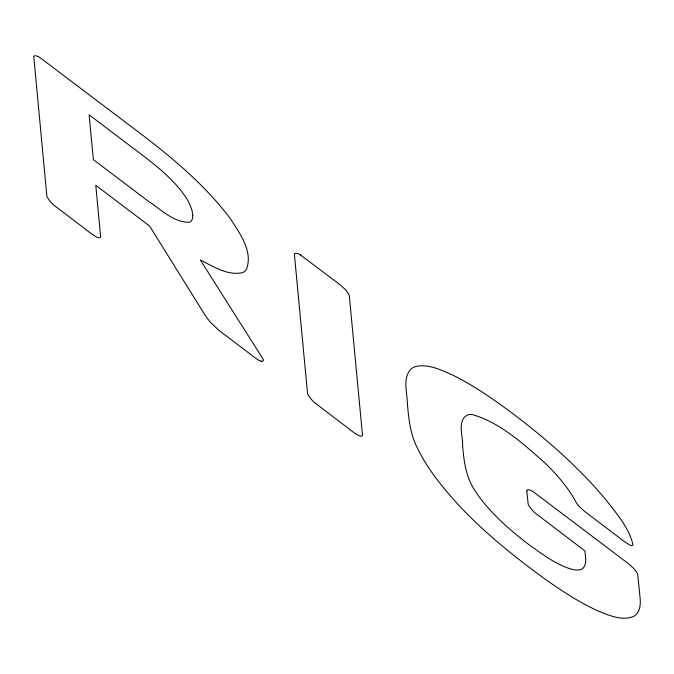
<?xml version="1.0" encoding="UTF-8"?>
<svg xmlns="http://www.w3.org/2000/svg" width="674" height="674" viewBox="0 0 674 674"><rect width="100%" height="100%" fill="white"/><g stroke="black" fill="none" stroke-linecap="round" stroke-linejoin="round"><path stroke-width="1.01" d="M362.46 434.89L349.334 296.004A8.088 2.898 46.4 0 0 348.424 293.771L347.194 291.884A11.584 4.145 46.4 0 0 346.225 290.629A10.927 3.918 46.4 0 0 345.139 289.373L340.176 284.841L300.511 254.983M261.124 361.171L262.877 361.171A6.538 2.342 46.4 0 0 263.349 360.337L263.34 359.908A5.628 2.014 46.4 0 0 263.214 359.309L200.304 259.937C213.127 266.424 227.332 275.776 242.32 272.717A64.502 23.093 46.4 0 0 246.153 269.895C253.71 252.169 239.725 233.187 230.449 218.831C206.134 186.369 174.861 159.915 142.846 135.356L39.791 57.475A13.446 4.819 46.4 0 0 36.059 55.824L34.534 55.816A8.299 2.974 46.4 0 0 33.784 56.608L46.818 195.772A7.658 2.738 46.4 0 0 47.593 197.693L49.429 200.431A13.429 4.811 46.4 0 0 53.743 205.048L92.279 234.434L97.09 237.307A10.927 3.918 46.4 0 0 98.396 237.703A11.584 4.145 46.4 0 0 98.952 237.762L99.819 237.661A8.13 2.907 46.4 0 0 100.586 236.507L95.775 185.274L149.628 226.068L205.182 315.331A39.96 14.306 46.4 0 0 210.136 321.936L218.772 330.235L255.623 358.18A13.194 4.726 46.4 0 0 261.133 361.188M314.463 402.555L354.162 432.818L358.972 435.699A10.927 3.918 46.4 0 0 360.278 436.086A11.584 4.145 46.4 0 0 360.826 436.154L361.694 436.044A8.13 2.907 46.4 0 0 362.469 434.89M300.511 254.983A13.429 4.811 46.4 0 0 296.467 253.272L294.909 253.441A7.658 2.738 46.4 0 0 294.403 254.393L307.538 393.279A7.658 2.738 46.4 0 0 308.304 395.191L310.15 397.938A13.429 4.811 46.4 0 0 314.463 402.555M192.831 215.587L192.494 218.755L191.315 220.971A33.633 12.039 46.4 0 1 189.284 222.235C173.269 222.563 160.707 209.05 147.977 201.004L93.357 159.628L89.12 114.807L143.739 156.183C159.418 168.298 175.189 181.112 186.184 197.836A34.989 12.528 46.4 0 1 189.773 204.281L191.989 210.204L192.831 215.587M526.815 491.06L528.163 504.042A8.299 2.974 46.4 0 0 529.191 506.182L530.96 508.659A13.446 4.819 46.4 0 0 534.92 512.847L584.948 550.936C585.108 556.522 587.635 564.382 582.471 568.654A46.127 16.513 46.4 0 1 579.362 569.867A56.852 20.355 46.4 0 1 573.043 569.589C557.76 565.654 544.853 555.831 532.098 546.968A168.702 60.399 46.4 0 1 524.549 541.264C508.482 528.736 493.191 514.953 480.655 498.819A47.972 17.179 46.4 0 1 475.499 491.413C466.105 478.06 463.923 461.639 462.617 445.8C463.215 436.011 456.475 419.91 468.076 414.721A46.725 16.732 46.4 0 1 472.423 414.603C500.748 422.884 523.353 443.989 545.106 463.105C556.775 474.563 567.769 487.007 575.596 501.456A15.755 5.645 46.4 0 0 579.286 506.637L585.209 511.878L625.59 542.46L629.988 545.131A10.144 3.631 46.4 0 0 631.454 545.586L632.591 545.451A5.619 2.014 46.4 0 0 632.937 544.761C629.137 527.809 616.937 514.144 606.651 500.656C581.721 470.713 552.621 444.469 521.903 420.601A357.279 127.917 46.4 0 0 510.614 412.016C492.087 398.317 473.047 385.048 452.296 374.896C441.175 369.95 429.001 363.994 416.507 366.311A91.26 32.672 46.4 0 0 410.432 369.588C402.471 379.327 407.332 392.799 407.433 404.189C408.756 419.573 410.466 435.294 417.956 449.128A94.714 33.911 46.4 0 0 425.648 463.004L427.468 465.886A99.584 35.655 46.4 0 0 433.458 474.681C463.097 515.147 502.13 547.608 542.334 577.113C560.465 590.062 579.135 602.564 599.574 611.604C609.987 615.674 622.06 621.024 633.198 616.6A87.317 31.265 46.4 0 0 637.377 613.07C640.418 608.723 640.544 603.12 640.106 598.023L637.747 574.593A8.686 3.109 46.4 0 0 636.307 571.737L635.759 570.937A10.91 3.909 46.4 0 0 633.703 568.426L628.21 563.498L532.907 491.489A13.446 4.819 46.4 0 0 529.174 489.838L527.641 489.821A8.299 2.974 46.4 0 0 526.891 490.613L526.815 491.06"/></g></svg>
